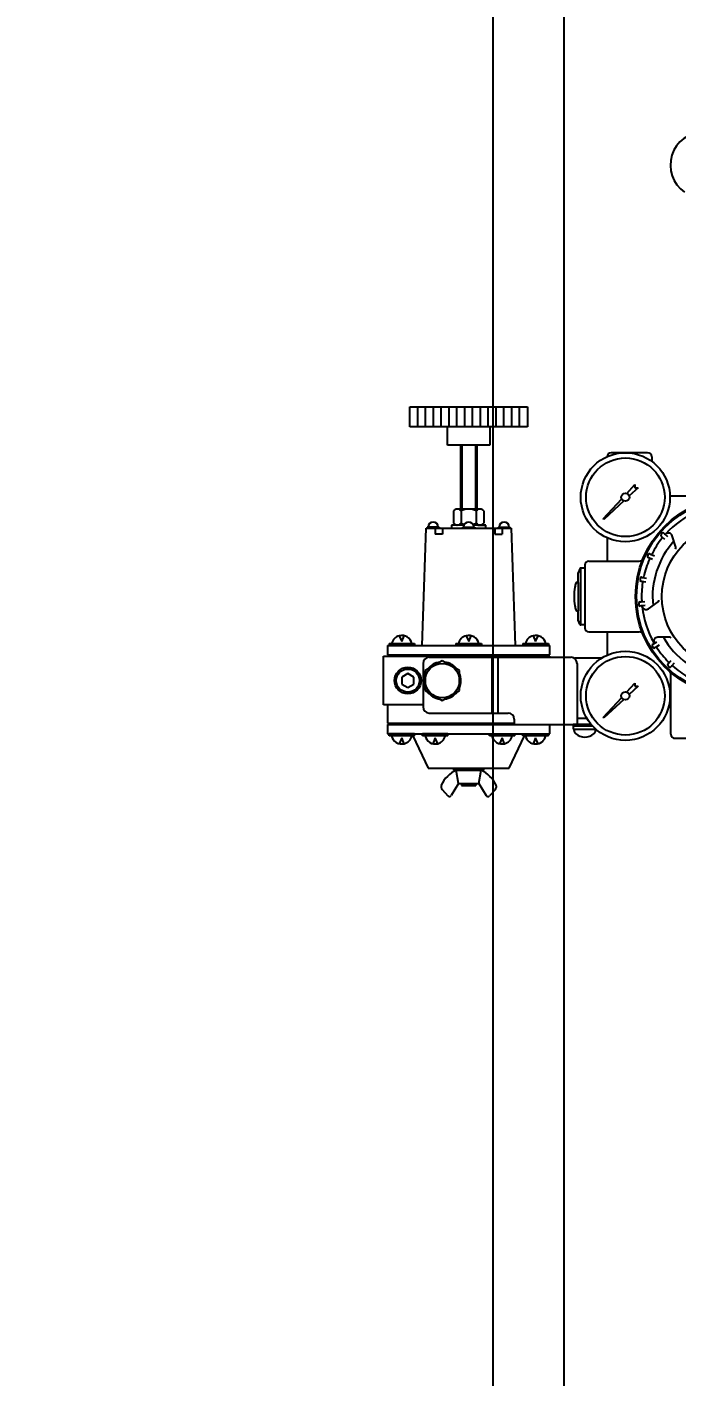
# Model space of a CAD drawing. Header units: millimetres. Extents: x -69706 to 52883, y -6882 to 68885.
# Drawn here: x -30618 to -30298, y 25174 to 25840 of the extents above; entities that cross this region are included whole.
import ezdxf

# ---------------------------------------------------------------- set-up
doc = ezdxf.new("R2010")
doc.units = ezdxf.units.MM
doc.linetypes.add('YFM1P-長$0$CENTER', pattern=[2, 1.25, -0.25, 0.25, -0.25])
for name, color, linetype in [('YFM1P-長$0$M-FOUN', 252, 'Continuous'), ('YFM1P-長$0$MAU&DCC Valve Station$0$M-CWTR-VAVE', 4, 'Continuous'), ('YFM1P-長$0$MAU&DCC Valve Station$0$M-PIPE-CHWR20', 110, 'Continuous'), ('YFM1P-長$0$TYPE14X10', 7, 'Continuous')]:
    doc.layers.add(name, color=color, linetype=linetype)
doc.styles.add('dim-txt', font='isocp.shx', dxfattribs={"width": 0.7, "bigfont": 'chineset.shx'})
doc.dimstyles.new('ARCH-dim-200MM', dxfattribs={"dimscale": 2000, "dimtxt": 0.3, "dimasz": 0.1, "dimexe": 0.1, "dimexo": 0.1, "dimgap": 0.05, "dimtad": 1, "dimdec": 0, "dimrnd": 0.5, "dimdsep": 46, "dimtxsty": 'dim-txt', "dimblk": 'DOT', "dimcen": 2, "dimclrd": 256, "dimclre": 256, "dimclrt": 256, "dimadec": 0, "dimazin": 0, "dimtfac": 1, "dimtdec": 0, "dimtix": 1, "dimtmove": 2, "dimatfit": 3, "dimldrblk": 'OBLIQUE', "dimfxl": 1, "dimtvp": 1, "dimtolj": 1, "dimarcsym": 0})

# ---------------------------------------------------------------- blocks, each defined once
blk = doc.blocks.new('YFM1P-長$0$MAU&DCC Valve Station$0$0V125')
at = {"layer": 'YFM1P-長$0$MAU&DCC Valve Station$0$M-CWTR-VAVE'}
for p, q in [((-84.3, 612.7), (-84.3, 622.7)), ((-84.3, 622.7), (-26.3, 622.7)), ((-80.43, 612.7), (-80.43, 622.7)), ((-76.56, 612.7), (-76.56, 622.7)), ((-72.7, 612.7), (-72.7, 622.7)), ((-68.83, 612.7), (-68.83, 622.7)), ((-64.96, 612.7), (-64.96, 622.7)), ((-61.1, 612.7), (-61.1, 622.7)), ((-57.23, 612.7), (-57.23, 622.7)), ((-53.36, 612.7), (-53.36, 622.7)), ((-49.5, 612.7), (-49.5, 622.7)), ((-45.63, 612.7), (-45.63, 622.7)), ((-41.76, 612.7), (-41.76, 622.7)), ((-37.9, 612.7), (-37.9, 622.7)), ((-34.03, 612.7), (-34.03, 622.7)), ((-30.16, 612.7), (-30.16, 622.7)), ((-26.3, 622.7), (-26.3, 612.7)), ((-65.8, 612.7), (-84.3, 612.7)), ((-65.8, 603.7), (-65.8, 612.7)), ((-44.8, 612.7), (-65.8, 612.7)), ((-26.3, 612.7), (-44.8, 612.7)), ((-44.8, 612.7), (-44.8, 603.7)), ((-44.8, 603.7), (-65.8, 603.7)), ((-59.3, 603.7), (-59.3, 572.2)), ((-58.62, 603.7), (-58.62, 572.2)), ((-51.97, 603.7), (-51.97, 572.2)), ((-51.3, 603.7), (-51.3, 572.2)), ((33, 600), (15, 600)), ((35, 598), (35, 595.75)), ((22.68, 579.88), (26.73, 584.26)), ((28.26, 582.73), (23.88, 578.68)), ((26.73, 584.26), (26.71, 582.71)), ((26.71, 582.71), (28.26, 582.73)), ((11.09, 567.33), (20.18, 577.17)), ((21.17, 576.18), (11.33, 567.09)), ((76, 578.5), (43.99, 578.5)), ((-62.8, 571.32), (-62.8, 565.17)), ((-49.67, 572.2), (-60.92, 572.2)), ((-59.05, 571.32), (-59.05, 565.17)), ((-51.54, 571.32), (-51.54, 565.17)), ((-47.79, 571.32), (-47.79, 565.17)), ((11.33, 567.09), (11.09, 567.33)), ((-78.3, 504.8), (-76.3, 562.7)), ((-76.3, 562.7), (-55.3, 562.7)), ((-76.3, 562.7), (-55.3, 562.7)), ((-75.8, 563.2), (-75.8, 562.7)), ((-69.8, 563.2), (-75.8, 563.2)), ((-71.81, 562.7), (-71.81, 559.7)), ((-68.27, 559.7), (-71.81, 559.7)), ((-69.8, 563.2), (-69.8, 562.7)), ((-68.27, 562.7), (-68.27, 559.7)), ((-63.8, 564.3), (-63.8, 562.7)), ((-59.8, 564.3), (-63.8, 564.3)), ((-59.8, 564.3), (-63.8, 564.3)), ((-62.8, 562.7), (-55.3, 562.7)), ((-62.8, 562.7), (-55.3, 562.7)), ((-57.54, 564.3), (-60.92, 564.3)), ((-57.54, 564.3), (-59.8, 564.3)), ((-58.3, 563.2), (-58.3, 562.7)), ((-58.3, 563.2), (-52.3, 563.2)), ((-55.3, 562.7), (-47.8, 562.7)), ((-55.3, 562.7), (-47.8, 562.7)), ((-49.67, 564.3), (-53.05, 564.3)), ((-50.8, 564.3), (-53.05, 564.3)), ((-52.3, 563.2), (-52.3, 562.7)), ((-50.8, 564.3), (-46.8, 564.3)), ((-46.8, 564.3), (-50.8, 564.3)), ((-47.8, 562.7), (-34.3, 562.7)), ((-46.8, 562.7), (-46.8, 564.3)), ((-42.32, 562.7), (-42.32, 559.7)), ((-42.32, 559.7), (-38.78, 559.7)), ((-40.8, 563.2), (-34.8, 563.2)), ((-40.8, 563.2), (-40.8, 562.7)), ((-38.78, 562.7), (-38.78, 559.7)), ((-34.8, 563.2), (-34.8, 562.7)), ((-34.3, 562.7), (-32.3, 504.8)), ((40.91, 560.28), (41.31, 559.94)), ((41.31, 559.94), (42.83, 558.65)), ((13, 557.93), (13, 546.5)), ((40.01, 558.42), (39.61, 558.76)), ((41.53, 557.12), (40.01, 558.42)), ((46.91, 553.38), (45.1, 558.94)), ((4, 546.5), (28.88, 546.5)), ((33.62, 548.11), (33.15, 548.33)), ((35.43, 547.25), (33.62, 548.11)), ((34.01, 550.14), (34.48, 549.91)), ((34.48, 549.91), (36.29, 549.05)), ((-0.43, 542.7), (-1.3, 540.75)), ((-1.3, 536), (-1.3, 540.75)), ((-0.14, 542.62), (-0.14, 515.36)), ((2, 543), (0.03, 543)), ((2, 544.5), (2, 513.5)), ((2, 543), (2, 515)), ((-2.01, 536), (-1.3, 536)), ((-1.3, 536), (-1.3, 522)), ((30.12, 536.49), (29.61, 536.58)), ((29.97, 538.55), (30.48, 538.45)), ((32.09, 536.12), (30.12, 536.49)), ((30.48, 538.45), (32.45, 538.09)), ((29.07, 526.31), (29.59, 526.35)), ((29.59, 526.35), (31.58, 526.51)), ((33.4, 522.94), (38.13, 526.37)), ((-2.01, 522), (-1.3, 522)), ((-1.3, 517.25), (-1.3, 522)), ((29.75, 524.36), (29.23, 524.32)), ((31.74, 524.51), (29.75, 524.36)), ((-0.43, 515.3), (-1.3, 517.25)), ((2, 515), (0.03, 515)), ((2, 515), (0.03, 515)), ((-89.51, 509.65), (-88.3, 506.83)), ((-88.3, 506.83), (-87.08, 509.65)), ((-56.51, 509.65), (-55.3, 506.83)), ((-55.3, 506.83), (-54.08, 509.65)), ((-23.51, 509.65), (-22.3, 506.83)), ((-22.3, 506.83), (-21.08, 509.65)), ((4, 511.5), (28.88, 511.5)), ((13, 511.5), (13, 500.07)), ((35.85, 505.57), (37.55, 506.61)), ((43.82, 508.87), (37.97, 508.87)), ((-97.3, 499.5), (-15.3, 499.5)), ((-97.3, 475.5), (-97.3, 499.5)), ((-95.3, 504.8), (-95.3, 500.2)), ((-95.3, 504.8), (-15.3, 504.8)), ((-95.3, 500.2), (-15.3, 500.2)), ((-94.6, 505.8), (-94.6, 504.8)), ((-94.6, 505.8), (-93.3, 505.8)), ((-94.6, 504.8), (-82, 504.8)), ((-94.3, 500.2), (-94.3, 499.5)), ((-93.3, 505.8), (-83.3, 505.8)), ((-83.3, 505.8), (-82, 505.8)), ((-82, 505.8), (-82, 504.8)), ((-61.6, 505.8), (-61.6, 504.8)), ((-61.6, 505.8), (-60.3, 505.8)), ((-61.6, 504.8), (-49, 504.8)), ((-60.3, 505.8), (-50.3, 505.8)), ((-50.3, 505.8), (-49, 505.8)), ((-49, 505.8), (-49, 504.8)), ((-40.3, 499), (-40.3, 499.5)), ((-28.6, 505.8), (-28.6, 504.8)), ((-28.6, 505.8), (-27.3, 505.8)), ((-28.6, 504.8), (-16, 504.8)), ((-27.3, 505.8), (-17.3, 505.8)), ((-17.3, 505.8), (-16, 505.8)), ((-16.3, 500.2), (-16.3, 499.5)), ((-16, 505.8), (-16, 504.8)), ((-15.3, 500.2), (-15.3, 504.8)), ((-15.3, 499), (-15.3, 499.5)), ((35.41, 505.3), (35.85, 505.57)), ((36.9, 503.86), (36.45, 503.59)), ((38.6, 504.91), (36.9, 503.86)), ((-77.8, 496), (-77.8, 474.5)), ((-68.3, 497.31), (-76.8, 492.41)), ((-74.8, 499), (-4.8, 499)), ((-59.8, 492.41), (-68.3, 497.31)), ((-43.84, 499), (-43.84, 471.5)), ((-40.84, 499), (-40.84, 471.5)), ((10.09, 498.5), (-3.14, 498.5)), ((-1.8, 496), (-1.8, 465.8)), ((42.92, 495.6), (43.28, 495.98)), ((43.28, 495.98), (44.66, 497.43)), ((44.73, 494.6), (44.37, 494.22)), ((46.11, 496.05), (44.73, 494.6)), ((-85.3, 490.96), (-88.3, 489.23)), ((-88.3, 489.23), (-88.3, 485.77)), ((-82.3, 489.23), (-85.3, 490.96)), ((-82.3, 485.77), (-82.3, 489.23)), ((-76.8, 492.41), (-76.8, 482.59)), ((-59.8, 482.59), (-59.8, 492.41)), ((22.68, 481.88), (26.73, 486.26)), ((26.73, 486.26), (26.71, 484.71)), ((44.5, 461), (44.5, 490.55)), ((-88.3, 485.77), (-85.3, 484.04)), ((-85.3, 484.04), (-82.3, 485.77)), ((-76.8, 482.59), (-68.3, 477.69)), ((-68.3, 477.69), (-59.8, 482.59)), ((28.26, 484.73), (23.88, 480.68)), ((26.71, 484.71), (28.26, 484.73)), ((44, 480), (44.5, 480)), ((-77.8, 475.5), (-97.3, 475.5)), ((-95.3, 475.5), (-95.3, 466.5)), ((11.09, 469.33), (20.18, 479.17)), ((21.17, 478.18), (11.33, 469.09)), ((-95.3, 466.5), (-94.3, 466.5)), ((-94.3, 466.5), (-94.3, 465.8)), ((-94.3, 466.5), (-32.8, 466.5)), ((-74.8, 471.5), (-35.8, 471.5)), ((-32.8, 468.5), (-32.8, 465.8)), ((-1.8, 469), (2.95, 469)), ((11.33, 469.09), (11.09, 469.33)), ((-95.3, 465.8), (-94.3, 465.8)), ((-95.3, 465.8), (-95.3, 461.2)), ((-95.3, 461.2), (-92.38, 461.2)), ((-82, 461.2), (-94.6, 461.2)), ((-94.6, 460.2), (-94.6, 461.2)), ((-93.3, 460.2), (-94.6, 460.2)), ((-94.3, 465.8), (-32.8, 465.8)), ((-82, 460.2), (-93.3, 460.2)), ((-92.38, 461.2), (-83.3, 461.2)), ((-83.3, 461.2), (-15.3, 461.2)), ((-82.83, 460.2), (-83.3, 460.2)), ((-82.83, 460.2), (-75.3, 444.2)), ((-82, 460.2), (-82, 461.2)), ((-78.8, 461.2), (-75.88, 461.2)), ((-78.1, 460.2), (-78.1, 461.2)), ((-65.5, 461.2), (-78.1, 461.2)), ((-76.8, 460.2), (-78.1, 460.2)), ((-66.8, 460.2), (-76.8, 460.2)), ((-75.88, 461.2), (-66.8, 461.2)), ((-65.5, 460.2), (-66.8, 460.2)), ((-65.5, 460.2), (-65.5, 461.2)), ((-45.1, 460.2), (-45.1, 461.2)), ((-43.8, 460.2), (-45.1, 460.2)), ((-33.8, 460.2), (-43.8, 460.2)), ((-35.3, 444.2), (-27.77, 460.2)), ((-32.5, 460.2), (-33.8, 460.2)), ((-32.8, 465.8), (5.03, 465.8)), ((-32.5, 460.2), (-32.5, 461.2)), ((-28.6, 460.2), (-28.6, 461.2)), ((-27.3, 460.2), (-28.6, 460.2)), ((-17.3, 460.2), (-27.3, 460.2)), ((-16, 460.2), (-17.3, 460.2)), ((-16, 460.2), (-16, 461.2)), ((-15.3, 461.2), (-15.3, 465.8)), ((5.2, 465.8), (-3.75, 465.8)), ((-3.75, 465.8), (-3.75, 465)), ((5.91, 465), (-3.75, 465)), ((-3.75, 465), (-3.75, 463.5)), ((-3.75, 463.5), (7.45, 463.5)), ((-3.25, 462.82), (-3.25, 463.5)), ((7.25, 462.82), (7.25, 463.47)), ((-88.3, 459.17), (-89.51, 456.35)), ((-87.08, 456.35), (-88.3, 459.17)), ((-71.8, 459.17), (-73.01, 456.35)), ((-70.58, 456.35), (-71.8, 459.17)), ((-38.8, 459.17), (-40.01, 456.35)), ((-37.58, 456.35), (-38.8, 459.17)), ((-22.3, 459.17), (-23.51, 456.35)), ((-21.08, 456.35), (-22.3, 459.17)), ((46.5, 459), (77.5, 459)), ((-75.3, 444.2), (-55.3, 444.2)), ((-62.8, 444.2), (-55.3, 444.2)), ((-62.8, 444.2), (-62.8, 443.2)), ((-62.8, 444.2), (-55.3, 444.2)), ((-62.8, 444.2), (-62.8, 443.2)), ((-62.8, 443.2), (-56.8, 443.2)), ((-62.8, 443.2), (-61.5, 443.2)), ((-60.3, 436.7), (-61.5, 443.2)), ((-61.5, 443.2), (-56.8, 443.2)), ((-56.8, 443.2), (-55.3, 443.2)), ((-56.8, 443.2), (-55.3, 443.2)), ((-55.3, 444.2), (-35.3, 444.2)), ((-55.3, 444.2), (-47.8, 444.2)), ((-55.3, 444.2), (-47.8, 444.2)), ((-55.3, 443.2), (-53.8, 443.2)), ((-55.3, 443.2), (-53.8, 443.2)), ((-53.8, 443.2), (-47.8, 443.2)), ((-53.8, 443.2), (-49.1, 443.2)), ((-50.3, 436.7), (-49.1, 443.2)), ((-49.1, 443.2), (-47.8, 443.2)), ((-47.8, 443.2), (-47.8, 444.2)), ((-47.8, 443.2), (-47.8, 444.2)), ((-68.45, 433.77), (-65.55, 430.55)), ((-60.3, 436.7), (-63.95, 430.7)), ((-60.3, 436.7), (-55.3, 436.7)), ((-58.8, 436.7), (-58.8, 435.7)), ((-58.8, 435.7), (-55.3, 435.7)), ((-55.3, 436.7), (-50.3, 436.7)), ((-55.3, 435.7), (-51.8, 435.7)), ((-51.8, 436.7), (-51.8, 435.7)), ((-50.3, 436.7), (-46.64, 430.7)), ((-42.14, 433.77), (-45.04, 430.55))]:
    blk.add_line(p, q, dxfattribs=at)
for centre, radius in [((22, 578), 22), ((22, 578), 19.4), ((22, 578), 19.4), ((22, 578), 2), ((76, 529), 49), ((76, 529), 48.5), ((76, 529), 36), ((22, 480), 22), ((-85.3, 487.5), 6.58), ((-85.3, 487.5), 5.72), ((-68.3, 487.5), 8.5), ((22, 480), 19.4), ((22, 480), 2)]:
    blk.add_circle(centre, radius, dxfattribs=at)
for centre, radius, start, end in [((60.5, 742), 16.3, 304.74661, 235.2534), ((15, 598), 2, 90, 180), ((33, 598), 2, 0, 90), ((-60.92, 569.75), 2.45, 40, 140), ((-55.3, 563.71), 8.49, 63.75146, 116.2485), ((-49.67, 569.75), 2.45, 40, 140), ((76, 529), 46, 114.3486, 137.6514), ((-72.8, 563.2), 2.5, 0, 180), ((-60.92, 566.75), 2.45, 220, 320), ((-55.3, 572.79), 8.49, 243.7515, 255.7003), ((-55.3, 563.2), 2.5, 0, 180), ((-55.3, 572.79), 8.49, 284.29971, 296.2485), ((-49.67, 566.75), 2.45, 220, 320), ((-37.8, 563.2), 2.5, 0, 180), ((39.94, 559.14), 0.5, 140.1095, 229.5), ((76, 529), 47.5, 138.8905, 140.1095), ((40.59, 559.9), 0.5, 49.5, 138.8905), ((41.63, 560.32), 0.5, 229.5, 317.6514), ((41.66, 560.3), 0.5, 229.5, 307.88101), ((43.2, 558.33), 2, 18, 127.881), ((76, 529), 46, 141.3486, 152.6514), ((76, 529), 40.59, 137.7355, 186.2645), ((39.69, 558.04), 0.5, 321.3486, 49.5), ((45.96, 553.07), 1, 321.29471, 18), ((4, 544.5), 2, 90, 180), ((28.88, 548.5), 2, 270, 337.52051), ((76, 529), 46, 156.3486, 167.6514), ((33.37, 548.78), 0.5, 155.1095, 244.5), ((76, 529), 47.5, 153.8905, 155.1095), ((33.8, 549.68), 0.5, 64.5, 153.8905), ((33.41, 547.66), 0.5, 336.3486, 64.5), ((34.7, 550.36), 0.5, 244.5, 332.6514), ((0.03, 542.5), 0.5, 90, 156.0533), ((24.37, 529), 27.67, 170.39169, 189.60831), ((24.37, 529), 27.67, 170.39169, 189.60831), ((24.37, 529), 27.67, 166.15981, 170.39169), ((-2.01, 535.5), 0.5, 90, 166.15981), ((29.7, 537.07), 0.5, 170.1095, 259.5), ((76, 529), 47.5, 168.8905, 170.1095), ((29.88, 538.06), 0.5, 79.5, 168.8905), ((76, 529), 46, 171.3486, 182.6514), ((30.03, 535.99), 0.5, 351.3486, 79.5), ((30.58, 538.94), 0.5, 259.5, 347.6514), ((29.11, 525.81), 0.5, 94.5, 183.8905), ((29.55, 526.85), 0.5, 274.5, 2.65143), ((37.54, 527.18), 1, 306, 2.70532), ((24.37, 529), 27.67, 189.60831, 193.84019), ((-2.01, 522.5), 0.5, 193.84019, 270), ((76, 529), 47.5, 183.8905, 185.1095), ((29.19, 524.81), 0.5, 185.1095, 274.5), ((29.79, 523.86), 0.5, 6.34857, 94.5), ((29.82, 523.86), 0.5, 16.11896, 94.5), ((76, 529), 46, 186.3486, 209.6514), ((32.23, 524.56), 2, 196.119, 306), ((0.03, 515.5), 0.5, 203.9467, 270), ((4, 513.5), 2, 180, 270), ((-88.3, 504.67), 5.12, 103.7551, 167.3196), ((-88.3, 504.67), 5.12, 12.68038, 103.7551), ((-55.3, 504.67), 5.12, 103.7551, 167.3196), ((-55.3, 504.67), 5.12, 12.68038, 103.7551), ((-22.3, 504.67), 5.12, 103.7551, 167.3196), ((-22.3, 504.67), 5.12, 12.68038, 103.7551), ((28.88, 509.5), 2, 22.47951, 90), ((35.59, 506), 0.5, 301.5, 29.65143), ((35.62, 506.02), 0.5, 301.5, 19.88104), ((37.97, 506.87), 2, 90, 199.881), ((76, 529), 40.59, 209.7355, 258.2645), ((43.82, 507.87), 1, 33.29468, 90), ((35.67, 504.87), 0.5, 121.5, 210.8905), ((76, 529), 47.5, 210.8905, 212.1095), ((36.19, 504.02), 0.5, 212.1095, 301.5), ((37.16, 503.44), 0.5, 33.34857, 121.5), ((76, 529), 46, 213.3486, 224.6514), ((-74.8, 496), 3, 90, 180), ((-68.3, 487.5), 9.2, 97.50484, 142.4951), ((-68.3, 487.5), 9.2, 37.50491, 82.49516), ((-4.8, 496), 3, 0, 90), ((43.29, 495.25), 0.5, 136.5, 225.8905), ((76, 529), 47.5, 225.8905, 227.1095), ((42.92, 496.32), 0.5, 316.5, 44.65143), ((44.01, 494.56), 0.5, 227.1095, 316.5), ((45.1, 494.26), 0.5, 48.34857, 136.5), ((76, 529), 46, 228.3486, 239.6514), ((-68.3, 487.5), 9.2, 157.505, 202.495), ((-68.3, 487.5), 9.2, 337.505, 22.49498), ((42.5, 490.55), 2, 0, 48.93896), ((-68.3, 487.5), 9.2, 217.505, 262.49481), ((-68.3, 487.5), 9.2, 277.50519, 322.495), ((-74.8, 474.5), 3, 180, 270), ((-35.8, 468.5), 3, 0, 90), ((4.3, 469), 2.2, 270, 272.56229), ((-88.3, 461.32), 5.12, 192.6804, 283.7551), ((-88.3, 461.32), 5.12, 283.7551, 347.31961), ((-71.8, 461.32), 5.12, 192.6804, 283.7551), ((-71.8, 461.32), 5.12, 283.7551, 347.31961), ((-38.8, 461.32), 5.12, 192.6804, 283.7551), ((-38.8, 461.32), 5.12, 283.7551, 347.31961), ((-22.3, 461.32), 5.12, 192.6804, 347.31961), ((-1.25, 462.82), 2, 180, 228.8828), ((2, 466.54), 6.94, 228.8828, 311.11719), ((5.25, 462.82), 2, 311.11719, 0), ((46.5, 461), 2, 180, 270), ((-55.13, 429.53), 15.09, 114.996, 154.8895), ((-55.46, 429.53), 15.09, 25.11046, 65.004), ((-66.96, 435.11), 2, 154.73061, 221.9998), ((-43.63, 435.11), 2, 318.00021, 25.26938), ((-64.8, 431.22), 1, 222, 328.6442), ((-45.79, 431.22), 1, 211.3558, 318)]:
    blk.add_arc(centre, radius, start, end, dxfattribs=at)
blk = doc.blocks.new('YFM1P-長$0$Es-200')
for p, q in [((-30.48, 41.43375), (-30.48, 19.52625)), ((10.95375, 0), (-10.95375, 0))]:
    blk.add_line(p, q)
for radius in [41.43375, 19.52625]:
    blk.add_arc((-30.48, 0), radius, 0, 90)
at = {"color": 1, "linetype": 'YFM1P-長$0$CENTER'}
blk.add_arc((-30.48, 0), 30.48, 0, 90, dxfattribs=at)
blk = doc.blocks.new('YFM1P-長$0$A$Cc3ad5393')
at = {"layer": 'YFM1P-長$0$TYPE14X10', "color": 252}
for p, q in [((285677.5, 372003.28), (285677.5, 374043.97)), ((285712.5, 372003.28), (285712.5, 374043.97))]:
    blk.add_line(p, q, dxfattribs=at)
blk = doc.blocks.new('_Dot')
at = {"color": 0, "linetype": 'ByBlock', "lineweight": -2}
blk.add_line((-0.5, 0), (-1, 0), dxfattribs=at)
at = {"color": 0, "linetype": 'ByBlock', "const_width": 0.5}
blk.add_lwpolyline([(-0.25, 0, 1), (0.25, 0, 1)], format="xyb", close=True, dxfattribs=at)
blk = doc.blocks.new('*D356')
at = {"lineweight": -2, "ltscale": 500, "transparency": 16777216}
for p, q in [((-31545.49, 28350.22), (-24413.81, 28350.22)), ((-24613.81, 28150.22), (-24613.81, 24240.99)), ((-31597.56, 24040.99), (-24413.81, 24040.99))]:
    blk.add_line(p, q, dxfattribs=at)
at = {"lineweight": -2, "ltscale": 500, "transparency": 16777216, "xscale": 200, "yscale": 200, "zscale": 200}
for p, rotation in [((-24613.81, 28350.22), 90), ((-24613.81, 24040.99), 270)]:
    blk.add_blockref('_Dot', p, dxfattribs=dict(at, rotation=rotation))
at = {"ltscale": 500, "transparency": 16777216, "insert": (-25013.81, 26195.61), "char_height": 600, "attachment_point": 5, "rotation": 90, "style": 'dim-txt'}
blk.add_mtext('\\A1;4309', dxfattribs=at)
blk = doc.blocks.new('_OBLIQUE')
at = {"color": 0, "linetype": 'ByBlock', "lineweight": -2}
blk.add_line((-0.5, -0.5), (0.5, 0.5), dxfattribs=at)

msp = doc.modelspace()

# ---------------------------------------------------------------- block references
at = {"layer": 'YFM1P-長$0$M-FOUN'}
msp.add_blockref('YFM1P-長$0$A$Cc3ad5393', (-316065.485, -347099.719, 0), dxfattribs=at)
at = {"layer": 'YFM1P-長$0$MAU&DCC Valve Station$0$M-CWTR-VAVE'}
msp.add_blockref('YFM1P-長$0$MAU&DCC Valve Station$0$0V125', (-30344.785, 25029.931, 0), dxfattribs=at)
at = {"layer": 'YFM1P-長$0$MAU&DCC Valve Station$0$M-PIPE-CHWR20', "xscale": 10, "yscale": 10, "zscale": 10, "rotation": 180}
msp.add_blockref('YFM1P-長$0$Es-200', (-30877.385, 25334.731, 0), dxfattribs=at)

# ---------------------------------------------------------------- dimensions: what is measured, and where the dimension line sits
at = {"ltscale": 500}
dim = msp.add_linear_dim(base=(-24613.807, 24040.991), p1=(-31745.485, 28350.222, 0), p2=(-31797.559, 24040.991, 0), angle=90, dimstyle='ARCH-dim-200MM', dxfattribs=at)
dim.commit()
dim.dimension.update_dxf_attribs({"geometry": '*D356', "text_midpoint": (-25013.807, 26195.607)})

doc.saveas('drawing.dxf')
